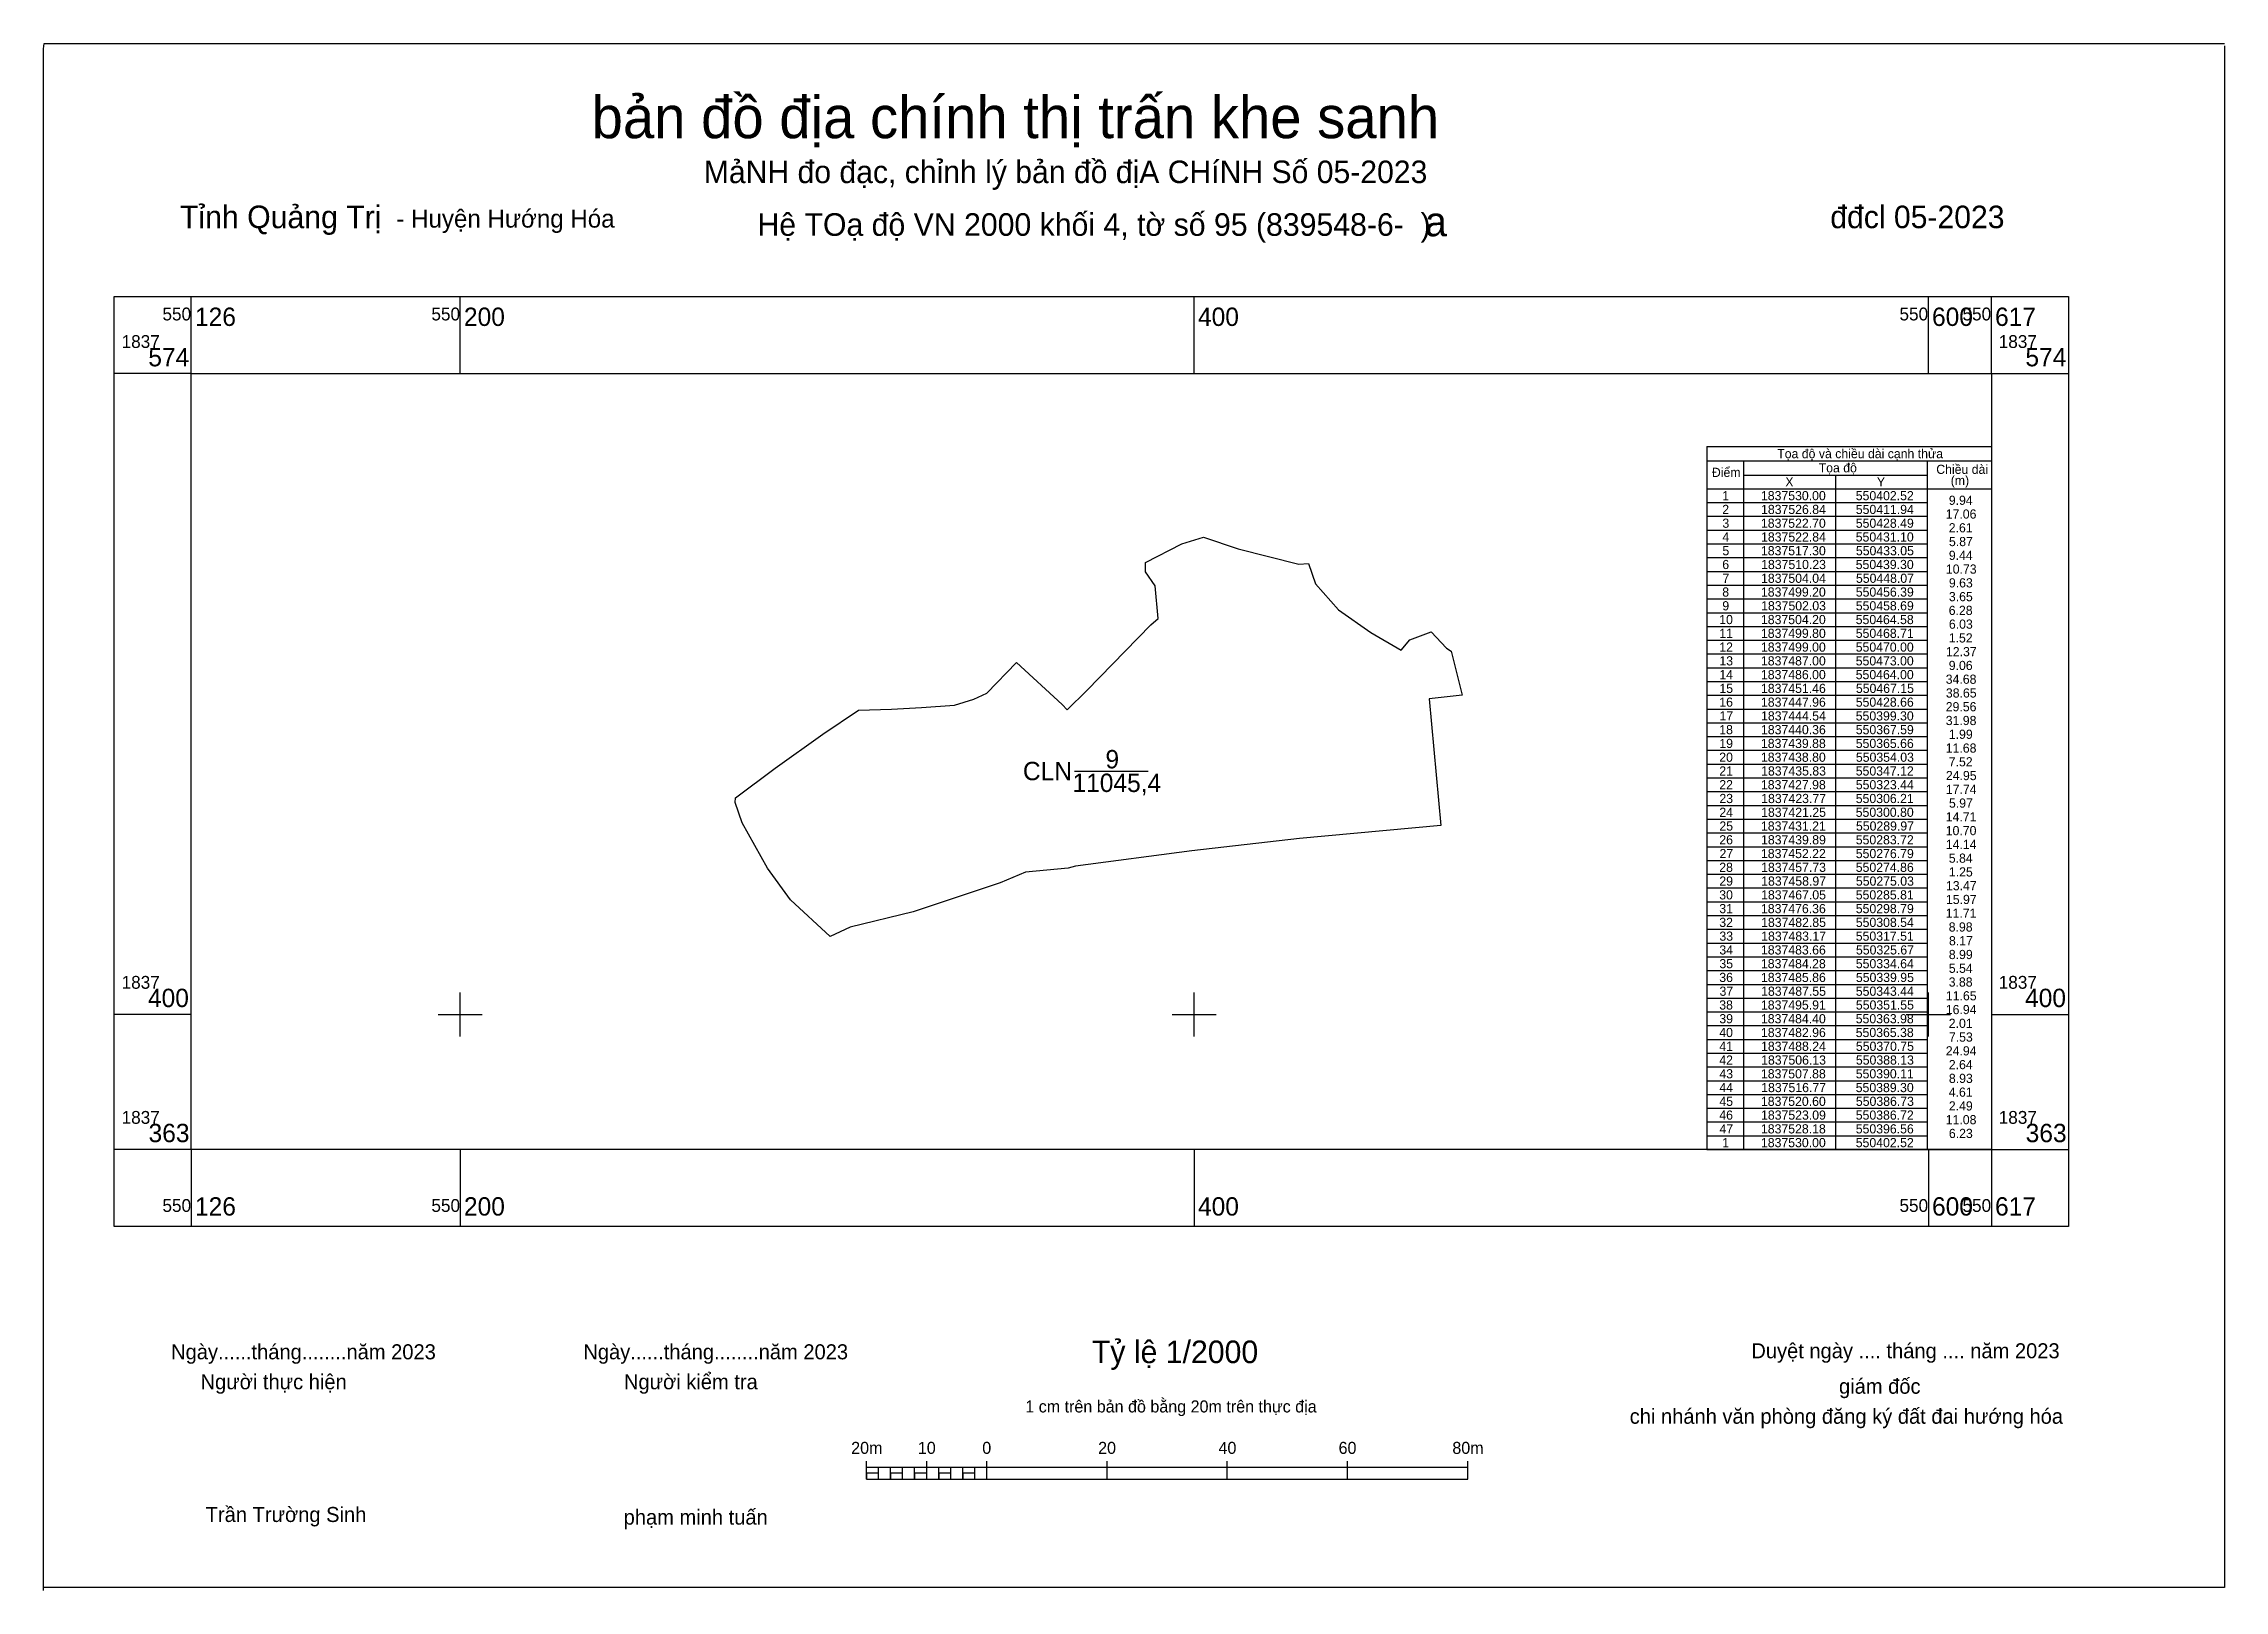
# Model space of a CAD drawing. Extents: x 550086 to 550681, y 1837243 to 1837664.
import ezdxf

# ---------------------------------------------------------------- set-up
doc = ezdxf.new("R2010")
doc.units = 0
for name, color, linetype in [('Level 10', 7, 'Continuous'), ('Level 11', 7, 'Continuous'), ('Level 13', 7, 'Continuous'), ('Level 2', 7, 'Continuous'), ('Level 4', 7, 'Continuous'), ('Level 59', 7, 'Continuous'), ('Level 63', 7, 'Continuous')]:
    doc.layers.add(name, color=color, linetype=linetype)

msp = doc.modelspace()

# ---------------------------------------------------------------- linework, layer by layer
at = {"layer": 'Level 10'}
msp.add_lwpolyline([(550473, 1837487), (550464, 1837486), (550467.15, 1837451.46), (550428.66, 1837447.96), (550399.3, 1837444.54), (550367.59, 1837440.36), (550365.66, 1837439.88), (550354.03, 1837438.8), (550347.12, 1837435.83), (550323.44, 1837427.98), (550306.21, 1837423.77), (550300.8, 1837421.25), (550289.97, 1837431.21), (550283.72, 1837439.89), (550276.79, 1837452.22), (550274.86, 1837457.73), (550275.03, 1837458.97), (550285.81, 1837467.05), (550298.79, 1837476.36), (550308.54, 1837482.85), (550317.51, 1837483.17), (550325.67, 1837483.66), (550334.64, 1837484.28), (550339.95, 1837485.86), (550343.44, 1837487.55), (550351.55, 1837495.91), (550363.98, 1837484.4), (550365.38, 1837482.96), (550370.75, 1837488.24), (550388.13, 1837506.13), (550390.11, 1837507.88), (550389.3, 1837516.77), (550386.73, 1837520.6), (550386.72, 1837523.09), (550396.56, 1837528.18), (550402.52, 1837530), (550411.94, 1837526.84), (550428.49, 1837522.7), (550431.1, 1837522.84), (550433.05, 1837517.3), (550439.3, 1837510.23), (550448.07, 1837504.04), (550456.39, 1837499.2), (550458.69, 1837502.03), (550464.58, 1837504.2), (550468.71, 1837499.8), (550470, 1837499), (550473, 1837487)], dxfattribs=at)
at = {"layer": 'Level 11'}
for p, q in [((550086.48, 1837663.09), (550086.65, 1837664.48)), ((550086.48, 1837243.09), (550086.48, 1837663.09)), ((550086.65, 1837664.48), (550680.65, 1837664.48)), ((550680.66, 1837663.84), (550680.66, 1837243.84)), ((550680.65, 1837243.84), (550086.65, 1837243.84))]:
    msp.add_line(p, q, dxfattribs=at)
at = {"layer": 'Level 13'}
msp.add_line((550367.35, 1837466.31), (550387.43, 1837466.31), dxfattribs=at)
at = {"layer": 'Level 2'}
for p, q in [((550310.7, 1837273.37), (550310.7, 1837278.28)), ((550310.7, 1837276.64), (550474.49, 1837276.64)), ((550313.98, 1837273.37), (550313.98, 1837276.64)), ((550317.25, 1837273.37), (550317.25, 1837276.64)), ((550320.53, 1837273.37), (550320.53, 1837276.64)), ((550323.8, 1837273.37), (550323.8, 1837276.64)), ((550327.08, 1837273.37), (550327.08, 1837278.28)), ((550330.36, 1837273.37), (550330.36, 1837276.64)), ((550333.63, 1837273.37), (550333.63, 1837276.64)), ((550336.91, 1837273.37), (550336.91, 1837276.64)), ((550340.18, 1837273.37), (550340.18, 1837276.64)), ((550343.46, 1837273.37), (550343.46, 1837278.28)), ((550376.22, 1837273.37), (550376.22, 1837278.28)), ((550408.98, 1837273.37), (550408.98, 1837278.28)), ((550441.73, 1837273.37), (550441.73, 1837278.28)), ((550474.49, 1837273.37), (550474.49, 1837278.28)), ((550310.7, 1837273.37), (550474.49, 1837273.37))]:
    msp.add_line(p, q, dxfattribs=at)
for points in [[(550310.7, 1837273.37), (550313.98, 1837273.37), (550313.98, 1837275.01), (550310.7, 1837275.01)], [(550317.25, 1837273.37), (550320.53, 1837273.37), (550320.53, 1837275.01), (550317.25, 1837275.01)], [(550323.8, 1837273.37), (550327.08, 1837273.37), (550327.08, 1837275.01), (550323.8, 1837275.01)], [(550330.36, 1837273.37), (550333.63, 1837273.37), (550333.63, 1837275.01), (550330.36, 1837275.01)], [(550336.91, 1837273.37), (550340.18, 1837273.37), (550340.18, 1837275.01), (550336.91, 1837275.01)]]:
    msp.add_lwpolyline(points, close=True, dxfattribs=at)
at = {"layer": 'Level 59'}
for p, q in [((550539.67, 1837554.75), (550617.17, 1837554.75)), ((550539.67, 1837554.75), (550539.67, 1837363.2)), ((550617.17, 1837554.75), (550617.17, 1837363.2)), ((550539.67, 1837550.8), (550617.17, 1837550.8)), ((550549.67, 1837550.8), (550549.67, 1837363.2)), ((550549.67, 1837546.95), (550599.67, 1837546.95)), ((550574.67, 1837546.95), (550574.67, 1837363.2)), ((550599.67, 1837550.8), (550599.67, 1837363.2)), ((550539.67, 1837543.2), (550617.17, 1837543.2)), ((550539.67, 1837539.45), (550599.67, 1837539.45)), ((550539.67, 1837535.7), (550599.67, 1837535.7)), ((550539.67, 1837531.95), (550599.67, 1837531.95)), ((550539.67, 1837528.2), (550599.67, 1837528.2)), ((550539.67, 1837524.45), (550599.67, 1837524.45)), ((550539.67, 1837520.7), (550599.67, 1837520.7)), ((550539.67, 1837516.95), (550599.67, 1837516.95)), ((550539.67, 1837513.2), (550599.67, 1837513.2)), ((550539.67, 1837509.45), (550599.67, 1837509.45)), ((550539.67, 1837505.7), (550599.67, 1837505.7)), ((550539.67, 1837501.95), (550599.67, 1837501.95)), ((550539.67, 1837498.2), (550599.67, 1837498.2)), ((550539.67, 1837494.45), (550599.67, 1837494.45)), ((550539.67, 1837490.7), (550599.67, 1837490.7)), ((550539.67, 1837486.95), (550599.67, 1837486.95)), ((550539.67, 1837483.2), (550599.67, 1837483.2)), ((550539.67, 1837479.45), (550599.67, 1837479.45)), ((550539.67, 1837475.7), (550599.67, 1837475.7)), ((550539.67, 1837471.95), (550599.67, 1837471.95)), ((550539.67, 1837468.2), (550599.67, 1837468.2)), ((550539.67, 1837464.45), (550599.67, 1837464.45)), ((550539.67, 1837460.7), (550599.67, 1837460.7)), ((550539.67, 1837456.95), (550599.67, 1837456.95)), ((550539.67, 1837453.2), (550599.67, 1837453.2)), ((550539.67, 1837449.45), (550599.67, 1837449.45)), ((550539.67, 1837445.7), (550599.67, 1837445.7)), ((550539.67, 1837441.95), (550599.67, 1837441.95)), ((550539.67, 1837438.2), (550599.67, 1837438.2)), ((550539.67, 1837434.45), (550599.67, 1837434.45)), ((550539.67, 1837430.7), (550599.67, 1837430.7)), ((550539.67, 1837426.95), (550599.67, 1837426.95)), ((550539.67, 1837423.2), (550599.67, 1837423.2)), ((550539.67, 1837419.45), (550599.67, 1837419.45)), ((550539.67, 1837415.7), (550599.67, 1837415.7)), ((550539.67, 1837411.95), (550599.67, 1837411.95)), ((550539.67, 1837408.2), (550599.67, 1837408.2)), ((550539.67, 1837404.45), (550599.67, 1837404.45)), ((550539.67, 1837400.7), (550599.67, 1837400.7)), ((550539.67, 1837396.95), (550599.67, 1837396.95)), ((550539.67, 1837393.2), (550599.67, 1837393.2)), ((550539.67, 1837389.45), (550599.67, 1837389.45)), ((550539.67, 1837385.7), (550599.67, 1837385.7)), ((550539.67, 1837381.95), (550599.67, 1837381.95)), ((550539.67, 1837378.2), (550599.67, 1837378.2)), ((550539.67, 1837374.45), (550599.67, 1837374.45)), ((550539.67, 1837370.7), (550599.67, 1837370.7)), ((550539.67, 1837366.95), (550599.67, 1837366.95)), ((550539.67, 1837363.2), (550617.17, 1837363.2))]:
    msp.add_line(p, q, dxfattribs=at)
at = {"layer": 'Level 63'}
for p, q in [((550126.72, 1837574.57), (550126.72, 1837595.57)), ((550200, 1837574.57), (550200, 1837595.57)), ((550400, 1837574.57), (550400, 1837595.57)), ((550600, 1837574.57), (550600, 1837595.57)), ((550617.17, 1837574.57), (550617.17, 1837595.57)), ((550126.72, 1837574.57), (550105.72, 1837574.57)), ((550617.17, 1837574.57), (550638.17, 1837574.57)), ((550200, 1837394), (550200, 1837406)), ((550400, 1837394), (550400, 1837406)), ((550600, 1837394), (550600, 1837406)), ((550126.72, 1837400), (550105.72, 1837400)), ((550194, 1837400), (550206, 1837400)), ((550394, 1837400), (550406, 1837400)), ((550594, 1837400), (550606, 1837400)), ((550617.17, 1837400), (550638.17, 1837400)), ((550126.72, 1837363.2), (550105.72, 1837363.2)), ((550126.72, 1837363.2), (550126.72, 1837342.2)), ((550200, 1837363.2), (550200, 1837342.2)), ((550400, 1837363.2), (550400, 1837342.2)), ((550600, 1837363.2), (550600, 1837342.2)), ((550617.17, 1837363.2), (550617.17, 1837342.2)), ((550617.17, 1837363.2), (550638.17, 1837363.2))]:
    msp.add_line(p, q, dxfattribs=at)
for points in [[(550105.72, 1837595.57), (550638.17, 1837595.57), (550638.17, 1837342.2), (550105.72, 1837342.2), (550105.72, 1837595.57)], [(550126.72, 1837574.57), (550617.17, 1837574.57), (550617.17, 1837363.2), (550126.72, 1837363.2), (550126.72, 1837574.57)]]:
    msp.add_lwpolyline(points, dxfattribs=at)

# ---------------------------------------------------------------- texts
at = {"layer": 'Level 13'}
msp.add_text('9', height=5, dxfattribs=at).set_placement((550375.79, 1837467.04))
at = {"layer": 'Level 2'}
for s, height, p in [('bản đồ địa chính thị trấn khe sanh', 11.4617, (550235.79, 1837638.72)), ('MảNH đo đạc, chỉnh lý bản đồ địA CHíNH Số 05-2023', 6.1394, (550266.35, 1837626.48)), ('Tỉnh Quảng Trị ', 6.1565, (550123.63, 1837614.2)), ('- Huyện Hướng Hóa', 4.9121, (550182.59, 1837614.36)), ('Hệ TOạ độ VN 2000 khối 4, tờ số 95 (839548-6-  )', 6.1565, (550280.98, 1837612.12)), (' đđcl 05-2023', 6.1397, (550571, 1837614.2)), ('CLN', 5, (550353.3, 1837463.81)), ('Ngày......tháng........năm 2023', 4.0944, (550121.21, 1837306.04)), ('Ngày......tháng........năm 2023', 4.0944, (550233.53, 1837306.04)), ('Tỷ lệ 1/2000', 6.1582, (550372.09, 1837305)), ('Duyệt ngày .... tháng .... năm 2023', 4.0944, (550551.77, 1837306.32)), ('Người thực hiện', 4.0944, (550129.23, 1837297.88)), ('Người kiểm tra', 4.0944, (550244.59, 1837297.88)), ('giám đốc', 4.094, (550575.66, 1837296.66)), ('1 cm trên bản đồ bằng 20m trên thực địa', 3.2753, (550353.95, 1837291.56)), ('chi nhánh văn phòng đăng ký đất đai hướng hóa', 4.0944, (550518.63, 1837288.48)), ('20m', 3.275, (550306.51, 1837280.28)), ('10', 3.275, (550324.67, 1837280.28)), ('0', 3.28, (550342.23, 1837280.28)), ('20', 3.275, (550373.79, 1837280.28)), ('40', 3.275, (550406.59, 1837280.28)), ('60', 3.275, (550439.31, 1837280.28)), ('80m', 3.275, (550470.31, 1837280.28)), ('Trần Trường Sinh', 4.0944, (550130.63, 1837261.72)), ('phạm minh tuấn', 4.0944, (550244.51, 1837261))]:
    msp.add_text(s, height=height, dxfattribs=at).set_placement(p)
at = {"layer": 'Level 4'}
msp.add_text('11045,4', height=5, dxfattribs=at).set_placement((550366.81, 1837460.6))
at = {"layer": 'Level 59'}
for s, p in [('Tọa độ và chiều dài cạnh thửa', (550558.83, 1837551.53)), ('Điểm', (550541.03, 1837546.43)), ('Tọa độ', (550570.12, 1837547.68)), ('Chiều dài', (550602.16, 1837547.26)), ('(m)', (550606.1, 1837544.24)), ('1', (550543.85, 1837540.08)), ('1837530.00', (550554.39, 1837540.08)), ('X', (550561.03, 1837543.83)), ('550402.52', (550580.22, 1837540.08)), ('Y', (550585.98, 1837543.83)), ('9.94', (550605.58, 1837538.83)), ('2', (550543.85, 1837536.33)), ('3', (550543.89, 1837532.58)), ('1837522.70', (550554.39, 1837532.58)), ('1837526.84', (550554.42, 1837536.33)), ('550428.49', (550580.23, 1837532.58)), ('550411.94', (550580.24, 1837536.33)), ('17.06', (550604.74, 1837535.08)), ('4', (550543.88, 1837528.83)), ('1837522.84', (550554.42, 1837528.83)), ('550431.10', (550580.21, 1837528.83)), ('2.61', (550605.56, 1837531.33)), ('5.87', (550605.62, 1837527.58)), ('5', (550543.89, 1837525.08)), ('6', (550543.86, 1837521.33)), ('1837517.30', (550554.39, 1837525.08)), ('1837510.23', (550554.44, 1837521.33)), ('550439.30', (550580.21, 1837521.33)), ('550433.05', (550580.26, 1837525.08)), ('9.44', (550605.58, 1837523.83)), ('7', (550543.92, 1837517.58)), ('1837504.04', (550554.42, 1837517.58)), ('550448.07', (550580.28, 1837517.58)), ('10.73', (550604.78, 1837520.08)), ('9.63', (550605.6, 1837516.33)), ('8', (550543.85, 1837513.83)), ('9', (550543.87, 1837510.08)), ('1837499.20', (550554.39, 1837513.83)), ('1837502.03', (550554.44, 1837510.08)), ('550456.39', (550580.23, 1837513.83)), ('550458.69', (550580.23, 1837510.08)), ('6.28', (550605.55, 1837508.83)), ('3.65', (550605.6, 1837512.58)), ('10', (550543.03, 1837506.33)), ('1837504.20', (550554.39, 1837506.33)), ('550464.58', (550580.21, 1837506.33)), ('6.03', (550605.6, 1837505.08)), ('11', (550543.04, 1837502.58)), ('12', (550543.04, 1837498.83)), ('1837499.80', (550554.39, 1837502.58)), ('1837499.00', (550554.39, 1837498.83)), ('550470.00', (550580.21, 1837498.83)), ('550468.71', (550580.22, 1837502.58)), ('12.37', (550604.8, 1837497.58)), ('1.52', (550605.56, 1837501.33)), ('14', (550543.06, 1837491.33)), ('13', (550543.07, 1837495.08)), ('1837487.00', (550554.39, 1837495.08)), ('1837486.00', (550554.39, 1837491.33)), ('550473.00', (550580.21, 1837495.08)), ('550464.00', (550580.21, 1837491.33)), ('9.06', (550605.56, 1837493.83)), ('15', (550543.07, 1837487.58)), ('1837451.46', (550554.4, 1837487.58)), ('550467.15', (550580.26, 1837487.58)), ('34.68', (550604.74, 1837490.08)), ('38.65', (550604.78, 1837486.33)), ('16', (550543.04, 1837483.83)), ('17', (550543.1, 1837480.08)), ('1837447.96', (550554.4, 1837483.83)), ('1837444.54', (550554.42, 1837480.08)), ('550399.30', (550580.21, 1837480.08)), ('550428.66', (550580.22, 1837483.83)), ('29.56', (550604.74, 1837482.58)), ('18', (550543.03, 1837476.33)), ('1837440.36', (550554.4, 1837476.33)), ('550367.59', (550580.23, 1837476.33)), ('31.98', (550604.74, 1837478.83)), ('1.99', (550605.58, 1837475.08)), ('20', (550543.03, 1837468.83)), ('19', (550543.05, 1837472.58)), ('1837439.88', (550554.39, 1837472.58)), ('1837438.80', (550554.39, 1837468.83)), ('550365.66', (550580.22, 1837472.58)), ('550354.03', (550580.26, 1837468.83)), ('11.68', (550604.74, 1837471.33)), ('7.52', (550605.56, 1837467.58)), ('21', (550543.04, 1837465.08)), ('22', (550543.04, 1837461.33)), ('1837427.98', (550554.39, 1837461.33)), ('1837435.83', (550554.44, 1837465.08)), ('550347.12', (550580.22, 1837465.08)), ('550323.44', (550580.24, 1837461.33)), ('24.95', (550604.78, 1837463.83)), ('23', (550543.07, 1837457.58)), ('1837423.77', (550554.46, 1837457.58)), ('550306.21', (550580.22, 1837457.58)), ('17.74', (550604.76, 1837460.08)), ('5.97', (550605.62, 1837456.33)), ('24', (550543.06, 1837453.83)), ('25', (550543.07, 1837450.08)), ('1837431.21', (550554.4, 1837450.08)), ('1837421.25', (550554.44, 1837453.83)), ('550300.80', (550580.21, 1837453.83)), ('550289.97', (550580.28, 1837450.08)), ('14.71', (550604.74, 1837452.58)), ('26', (550543.04, 1837446.33)), ('1837439.89', (550554.42, 1837446.33)), ('550283.72', (550580.22, 1837446.33)), ('10.70', (550604.74, 1837448.83)), ('14.14', (550604.76, 1837445.08)), ('28', (550543.03, 1837438.83)), ('27', (550543.1, 1837442.58)), ('1837452.22', (550554.4, 1837442.58)), ('1837457.73', (550554.44, 1837438.83)), ('550274.86', (550580.22, 1837438.83)), ('550276.79', (550580.23, 1837442.58)), ('5.84', (550605.58, 1837441.33)), ('1.25', (550605.6, 1837437.58)), ('29', (550543.05, 1837435.08)), ('1837458.97', (550554.46, 1837435.08)), ('550275.03', (550580.26, 1837435.08)), ('13.47', (550604.8, 1837433.83)), ('30', (550543.03, 1837431.33)), ('31', (550543.04, 1837427.58)), ('1837476.36', (550554.4, 1837427.58)), ('1837467.05', (550554.44, 1837431.33)), ('550285.81', (550580.22, 1837431.33)), ('550298.79', (550580.23, 1837427.58)), ('11.71', (550604.74, 1837426.33)), ('15.97', (550604.8, 1837430.08)), ('32', (550543.04, 1837423.83)), ('33', (550543.07, 1837420.08)), ('1837482.85', (550554.44, 1837423.83)), ('1837483.17', (550554.46, 1837420.08)), ('550317.51', (550580.22, 1837420.08)), ('550308.54', (550580.24, 1837423.83)), ('8.98', (550605.55, 1837422.58)), ('34', (550543.06, 1837416.33)), ('1837483.66', (550554.4, 1837416.33)), ('550325.67', (550580.28, 1837416.33)), ('8.99', (550605.58, 1837415.08)), ('8.17', (550605.62, 1837418.83)), ('36', (550543.04, 1837408.83)), ('35', (550543.07, 1837412.58)), ('1837484.28', (550554.39, 1837412.58)), ('1837485.86', (550554.4, 1837408.83)), ('550334.64', (550580.24, 1837412.58)), ('550339.95', (550580.26, 1837408.83)), ('5.54', (550605.58, 1837411.33)), ('37', (550543.1, 1837405.08)), ('1837487.55', (550554.44, 1837405.08)), ('550343.44', (550580.24, 1837405.08)), ('11.65', (550604.78, 1837403.83)), ('3.88', (550605.55, 1837407.58)), ('38', (550543.03, 1837401.33)), ('39', (550543.05, 1837397.58)), ('1837484.40', (550554.39, 1837397.58)), ('1837495.91', (550554.4, 1837401.33)), ('550363.98', (550580.21, 1837397.58)), ('550351.55', (550580.26, 1837401.33)), ('16.94', (550604.76, 1837400.08)), ('2.01', (550605.56, 1837396.33)), ('40', (550543.03, 1837393.83)), ('41', (550543.04, 1837390.08)), ('1837482.96', (550554.4, 1837393.83)), ('1837488.24', (550554.42, 1837390.08)), ('550365.38', (550580.21, 1837393.83)), ('550370.75', (550580.26, 1837390.08)), ('7.53', (550605.6, 1837392.58)), ('42', (550543.04, 1837386.33)), ('1837506.13', (550554.44, 1837386.33)), ('550388.13', (550580.26, 1837386.33)), ('24.94', (550604.76, 1837388.83)), ('2.64', (550605.58, 1837385.08)), ('44', (550543.06, 1837378.83)), ('43', (550543.07, 1837382.58)), ('1837507.88', (550554.39, 1837382.58)), ('1837516.77', (550554.46, 1837378.83)), ('550389.30', (550580.21, 1837378.83)), ('550390.11', (550580.22, 1837382.58)), ('8.93', (550605.6, 1837381.33)), ('45', (550543.07, 1837375.08)), ('1837520.60', (550554.39, 1837375.08)), ('550386.73', (550580.26, 1837375.08)), ('4.61', (550605.56, 1837377.58)), ('2.49', (550605.58, 1837373.83)), ('46', (550543.04, 1837371.33)), ('47', (550543.1, 1837367.58)), ('1837528.18', (550554.39, 1837367.58)), ('1837523.09', (550554.42, 1837371.33)), ('550386.72', (550580.22, 1837371.33)), ('550396.56', (550580.22, 1837367.58)), ('11.08', (550604.74, 1837370.08)), ('6.23', (550605.6, 1837366.33)), ('1', (550543.85, 1837363.83)), ('1837530.00', (550554.39, 1837363.83)), ('550402.52', (550580.22, 1837363.83))]:
    msp.add_text(s, height=2.5, dxfattribs=at).set_placement(p)
at = {"layer": 'Level 63'}
for s, height, p in [('a', 8.03, (550462.84, 1837612)), ('550', 3.5, (550118.85, 1837589.07)), ('126', 5, (550127.72, 1837587.57)), ('550', 3.5, (550192.13, 1837589.07)), ('200', 5, (550201, 1837587.57)), ('400', 5, (550401, 1837587.57)), ('550', 3.5, (550592.13, 1837589.07)), ('600', 5, (550601, 1837587.57)), ('550', 3.5, (550609.3, 1837589.07)), ('617', 5, (550618.17, 1837587.57)), ('1837', 3.5, (550107.72, 1837581.57)), ('1837', 3.5, (550619.17, 1837581.57)), ('574', 5, (550115, 1837576.57)), ('574', 5, (550626.45, 1837576.57)), ('1837', 3.5, (550107.72, 1837407)), ('1837', 3.5, (550619.17, 1837407)), ('400', 5, (550114.9, 1837402)), ('400', 5, (550626.35, 1837402)), ('1837', 3.5, (550107.72, 1837370.2)), ('363', 5, (550115.07, 1837365.2)), ('1837', 3.5, (550619.17, 1837370.2)), ('363', 5, (550626.52, 1837365.2)), ('550', 3.5, (550118.85, 1837346.2)), ('126', 5, (550127.72, 1837345.2)), ('550', 3.5, (550192.13, 1837346.2)), ('200', 5, (550201, 1837345.2)), ('400', 5, (550401, 1837345.2)), ('550', 3.5, (550592.13, 1837346.2)), ('600', 5, (550601, 1837345.2)), ('550', 3.5, (550609.3, 1837346.2)), ('617', 5, (550618.17, 1837345.2))]:
    msp.add_text(s, height=height, dxfattribs=at).set_placement(p)

doc.saveas('drawing.dxf')
